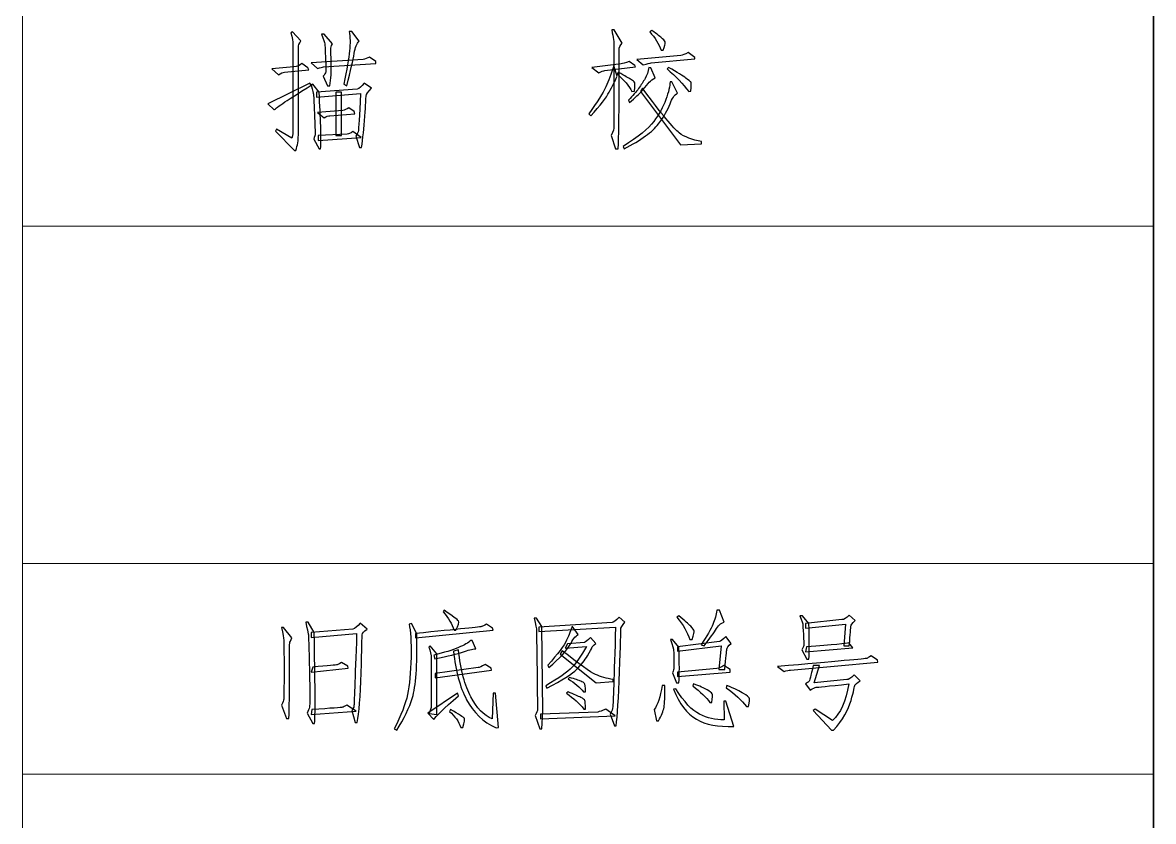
# Model space of a CAD drawing. Header units: millimetres. Extents: x 958 to 3026, y 447 to 1692.
# Drawn here: x 2216.3 to 2312.7, y 673.5 to 741.6 of the extents above; entities that cross this region are included whole.
import ezdxf

# ---------------------------------------------------------------- set-up
doc = ezdxf.new("R2010")
doc.units = ezdxf.units.MM
doc.layers.add('layer 1', color=7, linetype='Continuous')

msp = doc.modelspace()

# ---------------------------------------------------------------- linework, layer by layer
at = {"layer": 'layer 1', "color": 1, "lineweight": 9}
for points in [[(2216.288, 1558.138), (2216.288, 1558.138), (2216.288, 490.649), (2216.288, 490.649)], [(2312.676, 724.274), (2312.676, 724.274), (2216.288, 724.274), (2216.288, 724.274)], [(2312.676, 724.274), (2312.676, 724.274), (2312.676, 724.274), (2312.676, 724.274)], [(2312.676, 695.52), (2312.676, 695.52), (2216.288, 695.52), (2216.288, 695.52)], [(2312.676, 695.52), (2312.676, 695.52), (2312.676, 695.52), (2312.676, 695.52)], [(2312.676, 677.549), (2312.676, 677.549), (2216.288, 677.549), (2216.288, 677.549)], [(2312.676, 677.549), (2312.676, 677.549), (2312.676, 677.549), (2312.676, 677.549)]]:
    msp.add_open_spline(points, degree=3, dxfattribs=at)
at = {"layer": 'layer 1', "lineweight": 35}
msp.add_open_spline([(2312.676, 1540.167), (2312.676, 1540.167), (2312.676, 508.62), (2312.676, 508.62)], degree=3, dxfattribs=at)
at = {"layer": 'layer 1', "color": 1}
for points, knots in [([(2239.245, 731.787), (2239.3, 732.039), (2239.329, 732.321), (2239.329, 732.628), (2239.329, 732.628), (2239.329, 732.628), (2239.329, 739.747), (2239.329, 739.747), (2239.329, 739.747), (2239.329, 740), (2239.274, 740.338), (2239.16, 740.758), (2239.16, 740.758), (2239.16, 740.758), (2239.288, 740.843), (2239.288, 740.843), (2239.288, 740.843), (2239.288, 740.843), (2240.003, 740.085), (2240.003, 740.085), (2240.003, 740.085), (2239.863, 739.831), (2239.793, 739.65), (2239.793, 739.536), (2239.793, 739.536), (2239.793, 739.425), (2239.793, 736.925), (2239.793, 732.039), (2239.793, 732.039), (2239.793, 731.59), (2239.723, 731.155), (2239.583, 730.734), (2239.583, 730.734), (2239.583, 730.734), (2239.455, 730.734), (2239.455, 730.734), (2239.455, 730.734), (2239.455, 730.734), (2237.856, 732.377), (2237.856, 732.377), (2237.856, 732.377), (2237.856, 732.377), (2237.94, 732.546), (2237.94, 732.546), (2237.94, 732.546), (2237.94, 732.546), (2239.245, 731.787), (2239.245, 731.787)], [0, 0, 0, 0, 0.083333, 0.083333, 0.083333, 0.083333, 0.166667, 0.166667, 0.166667, 0.166667, 0.25, 0.25, 0.25, 0.25, 0.333333, 0.333333, 0.333333, 0.333333, 0.416667, 0.416667, 0.416667, 0.416667, 0.5, 0.5, 0.5, 0.5, 0.583333, 0.583333, 0.583333, 0.583333, 0.666667, 0.666667, 0.666667, 0.666667, 0.75, 0.75, 0.75, 0.75, 0.833333, 0.833333, 0.833333, 0.833333, 0.916667, 0.916667, 0.916667, 0.916667, 1, 1, 1, 1]), ([(2242.489, 736.251), (2242.489, 736.251), (2242.278, 736.251), (2242.278, 736.251), (2242.278, 736.251), (2242.278, 736.251), (2241.899, 737.051), (2241.899, 737.051), (2241.899, 737.051), (2242.039, 737.193), (2242.117, 737.319), (2242.131, 737.43), (2242.131, 737.43), (2242.143, 737.543), (2242.138, 737.95), (2242.109, 738.652), (2242.109, 738.652), (2242.081, 739.355), (2242.061, 739.747), (2242.047, 739.831), (2242.047, 739.831), (2242.032, 739.916), (2241.94, 740.183), (2241.771, 740.633), (2241.771, 740.633), (2241.771, 740.633), (2241.984, 740.633), (2241.984, 740.633), (2241.984, 740.633), (2241.984, 740.633), (2242.699, 739.831), (2242.699, 739.831), (2242.699, 739.831), (2242.587, 739.635), (2242.537, 739.474), (2242.551, 739.348), (2242.551, 739.348), (2242.566, 739.22), (2242.58, 738.821), (2242.593, 738.147), (2242.593, 738.147), (2242.607, 737.473), (2242.573, 736.841), (2242.489, 736.251)], [0, 0, 0, 0, 0.090909, 0.090909, 0.090909, 0.090909, 0.181818, 0.181818, 0.181818, 0.181818, 0.272727, 0.272727, 0.272727, 0.272727, 0.363636, 0.363636, 0.363636, 0.363636, 0.454545, 0.454545, 0.454545, 0.454545, 0.545455, 0.545455, 0.545455, 0.545455, 0.636364, 0.636364, 0.636364, 0.636364, 0.727273, 0.727273, 0.727273, 0.727273, 0.818182, 0.818182, 0.818182, 0.818182, 0.909091, 0.909091, 0.909091, 0.909091, 1, 1, 1, 1]), ([(2244.974, 740.041), (2244.776, 739.874), (2244.636, 739.522), (2244.552, 738.99), (2244.552, 738.99), (2244.467, 738.456), (2244.257, 737.543), (2243.921, 736.251), (2243.921, 736.251), (2243.921, 736.251), (2243.667, 736.377), (2243.667, 736.377), (2243.667, 736.377), (2243.921, 737.642), (2244.083, 738.589), (2244.153, 739.22), (2244.153, 739.22), (2244.223, 739.853), (2244.216, 740.408), (2244.131, 740.884), (2244.131, 740.884), (2244.131, 740.884), (2244.341, 740.884), (2244.341, 740.884), (2244.341, 740.884), (2244.341, 740.884), (2244.974, 740.041), (2244.974, 740.041)], [0, 0, 0, 0, 0.142857, 0.142857, 0.142857, 0.142857, 0.285714, 0.285714, 0.285714, 0.285714, 0.428571, 0.428571, 0.428571, 0.428571, 0.571429, 0.571429, 0.571429, 0.571429, 0.714286, 0.714286, 0.714286, 0.714286, 0.857143, 0.857143, 0.857143, 0.857143, 1, 1, 1, 1]), ([(2267.388, 739.874), (2267.219, 739.677), (2267.135, 739.495), (2267.135, 739.326), (2267.135, 739.326), (2267.135, 739.157), (2267.135, 737.971), (2267.135, 735.768), (2267.135, 735.768), (2267.135, 733.563), (2267.106, 731.927), (2267.05, 730.86), (2267.05, 730.86), (2267.05, 730.86), (2266.84, 730.86), (2266.84, 730.86), (2266.84, 730.86), (2266.84, 730.86), (2266.461, 731.998), (2266.461, 731.998), (2266.461, 731.998), (2266.63, 732.362), (2266.707, 732.616), (2266.693, 732.756), (2266.693, 732.756), (2266.678, 732.896), (2266.671, 734.041), (2266.671, 736.188), (2266.671, 736.188), (2266.671, 738.336), (2266.678, 739.51), (2266.693, 739.705), (2266.693, 739.705), (2266.707, 739.901), (2266.644, 740.338), (2266.502, 741.012), (2266.502, 741.012), (2266.502, 741.012), (2266.714, 741.012), (2266.714, 741.012), (2266.714, 741.012), (2266.714, 741.012), (2267.388, 739.874), (2267.388, 739.874)], [0, 0, 0, 0, 0.090909, 0.090909, 0.090909, 0.090909, 0.181818, 0.181818, 0.181818, 0.181818, 0.272727, 0.272727, 0.272727, 0.272727, 0.363636, 0.363636, 0.363636, 0.363636, 0.454545, 0.454545, 0.454545, 0.454545, 0.545455, 0.545455, 0.545455, 0.545455, 0.636364, 0.636364, 0.636364, 0.636364, 0.727273, 0.727273, 0.727273, 0.727273, 0.818182, 0.818182, 0.818182, 0.818182, 0.909091, 0.909091, 0.909091, 0.909091, 1, 1, 1, 1]), ([(2270.715, 739.285), (2270.519, 739.817), (2270.195, 740.338), (2269.746, 740.843), (2269.746, 740.843), (2269.746, 740.843), (2269.915, 740.969), (2269.915, 740.969), (2269.915, 740.969), (2270.391, 740.633), (2270.7, 740.394), (2270.84, 740.254), (2270.84, 740.254), (2270.982, 740.113), (2271.06, 740), (2271.072, 739.916), (2271.072, 739.916), (2271.087, 739.831), (2271.024, 739.621), (2270.883, 739.285), (2270.883, 739.285), (2270.883, 739.285), (2270.715, 739.285), (2270.715, 739.285)], [0, 0, 0, 0, 0.166667, 0.166667, 0.166667, 0.166667, 0.333333, 0.333333, 0.333333, 0.333333, 0.5, 0.5, 0.5, 0.5, 0.666667, 0.666667, 0.666667, 0.666667, 0.833333, 0.833333, 0.833333, 0.833333, 1, 1, 1, 1]), ([(2245.31, 738.483), (2245.479, 738.512), (2245.66, 738.582), (2245.858, 738.694), (2245.858, 738.694), (2245.858, 738.694), (2246.406, 738.316), (2246.406, 738.316), (2246.406, 738.316), (2246.406, 738.316), (2246.406, 738.147), (2246.406, 738.147), (2246.406, 738.147), (2246.406, 738.147), (2241.94, 737.853), (2241.94, 737.853), (2241.94, 737.853), (2241.829, 737.824), (2241.66, 737.782), (2241.435, 737.725), (2241.435, 737.725), (2241.435, 737.725), (2240.887, 738.189), (2240.887, 738.189), (2240.887, 738.189), (2240.887, 738.189), (2245.31, 738.483), (2245.31, 738.483)], [0, 0, 0, 0, 0.142857, 0.142857, 0.142857, 0.142857, 0.285714, 0.285714, 0.285714, 0.285714, 0.428571, 0.428571, 0.428571, 0.428571, 0.571429, 0.571429, 0.571429, 0.571429, 0.714286, 0.714286, 0.714286, 0.714286, 0.857143, 0.857143, 0.857143, 0.857143, 1, 1, 1, 1]), ([(2273.031, 739.073), (2273.031, 739.073), (2273.579, 738.652), (2273.579, 738.652), (2273.579, 738.652), (2273.579, 738.652), (2273.579, 738.526), (2273.579, 738.526), (2273.579, 738.526), (2273.579, 738.526), (2269.872, 738.189), (2269.872, 738.189), (2269.872, 738.189), (2269.76, 738.189), (2269.536, 738.133), (2269.198, 738.02), (2269.198, 738.02), (2269.198, 738.02), (2268.651, 738.483), (2268.651, 738.483), (2268.651, 738.483), (2268.651, 738.483), (2272.4, 738.821), (2272.4, 738.821), (2272.4, 738.821), (2272.54, 738.848), (2272.751, 738.933), (2273.031, 739.073)], [0, 0, 0, 0, 0.142857, 0.142857, 0.142857, 0.142857, 0.285714, 0.285714, 0.285714, 0.285714, 0.428571, 0.428571, 0.428571, 0.428571, 0.571429, 0.571429, 0.571429, 0.571429, 0.714286, 0.714286, 0.714286, 0.714286, 0.857143, 0.857143, 0.857143, 0.857143, 1, 1, 1, 1]), ([(2240.593, 737.768), (2240.593, 737.768), (2240.677, 737.599), (2240.677, 737.599), (2240.677, 737.599), (2240.677, 737.599), (2238.614, 737.389), (2238.614, 737.389), (2238.614, 737.389), (2238.472, 737.389), (2238.305, 737.319), (2238.107, 737.179), (2238.107, 737.179), (2238.107, 737.179), (2237.518, 737.684), (2237.518, 737.684), (2237.518, 737.684), (2237.518, 737.684), (2239.414, 737.853), (2239.414, 737.853), (2239.414, 737.853), (2239.694, 737.879), (2239.919, 737.978), (2240.088, 738.147), (2240.088, 738.147), (2240.088, 738.147), (2240.593, 737.768), (2240.593, 737.768)], [0, 0, 0, 0, 0.142857, 0.142857, 0.142857, 0.142857, 0.285714, 0.285714, 0.285714, 0.285714, 0.428571, 0.428571, 0.428571, 0.428571, 0.571429, 0.571429, 0.571429, 0.571429, 0.714286, 0.714286, 0.714286, 0.714286, 0.857143, 0.857143, 0.857143, 0.857143, 1, 1, 1, 1]), ([(2264.734, 733.681), (2264.734, 733.681), (2264.565, 733.85), (2264.565, 733.85), (2264.565, 733.85), (2265.267, 734.862), (2265.746, 735.626), (2265.997, 736.145), (2265.997, 736.145), (2266.251, 736.666), (2266.475, 737.263), (2266.671, 737.937), (2266.671, 737.937), (2266.671, 737.937), (2266.966, 737.051), (2266.966, 737.051), (2266.966, 737.051), (2266.77, 736.63), (2266.545, 736.181), (2266.292, 735.703), (2266.292, 735.703), (2266.04, 735.227), (2265.521, 734.553), (2264.734, 733.681)], [0, 0, 0, 0, 0.166667, 0.166667, 0.166667, 0.166667, 0.333333, 0.333333, 0.333333, 0.333333, 0.5, 0.5, 0.5, 0.5, 0.666667, 0.666667, 0.666667, 0.666667, 0.833333, 0.833333, 0.833333, 0.833333, 1, 1, 1, 1]), ([(2267.304, 738.104), (2267.444, 738.133), (2267.668, 738.203), (2267.978, 738.316), (2267.978, 738.316), (2267.978, 738.316), (2268.483, 737.978), (2268.483, 737.978), (2268.483, 737.978), (2268.483, 737.978), (2268.524, 737.853), (2268.524, 737.853), (2268.524, 737.853), (2268.524, 737.853), (2265.913, 737.558), (2265.913, 737.558), (2265.913, 737.558), (2265.801, 737.529), (2265.632, 737.459), (2265.408, 737.346), (2265.408, 737.346), (2265.408, 737.346), (2264.818, 737.809), (2264.818, 737.809), (2264.818, 737.809), (2264.818, 737.809), (2267.304, 738.104), (2267.304, 738.104)], [0, 0, 0, 0, 0.142857, 0.142857, 0.142857, 0.142857, 0.285714, 0.285714, 0.285714, 0.285714, 0.428571, 0.428571, 0.428571, 0.428571, 0.571429, 0.571429, 0.571429, 0.571429, 0.714286, 0.714286, 0.714286, 0.714286, 0.857143, 0.857143, 0.857143, 0.857143, 1, 1, 1, 1]), ([(2268.229, 735.746), (2267.978, 736.222), (2267.555, 736.729), (2266.966, 737.263), (2266.966, 737.263), (2266.966, 737.263), (2267.093, 737.389), (2267.093, 737.389), (2267.093, 737.389), (2267.625, 737.08), (2267.963, 736.884), (2268.103, 736.799), (2268.103, 736.799), (2268.243, 736.715), (2268.35, 736.645), (2268.42, 736.589), (2268.42, 736.589), (2268.49, 736.532), (2268.497, 736.266), (2268.441, 735.788), (2268.441, 735.788), (2268.441, 735.788), (2268.229, 735.746), (2268.229, 735.746)], [0, 0, 0, 0, 0.166667, 0.166667, 0.166667, 0.166667, 0.333333, 0.333333, 0.333333, 0.333333, 0.5, 0.5, 0.5, 0.5, 0.666667, 0.666667, 0.666667, 0.666667, 0.833333, 0.833333, 0.833333, 0.833333, 1, 1, 1, 1]), ([(2270.21, 736.925), (2269.985, 736.814), (2269.816, 736.686), (2269.705, 736.546), (2269.705, 736.546), (2269.591, 736.406), (2269.403, 736.181), (2269.135, 735.872), (2269.135, 735.872), (2268.869, 735.563), (2268.497, 735.213), (2268.019, 734.819), (2268.019, 734.819), (2268.019, 734.819), (2267.934, 735.029), (2267.934, 735.029), (2267.934, 735.029), (2268.299, 735.396), (2268.589, 735.725), (2268.799, 736.019), (2268.799, 736.019), (2269.009, 736.314), (2269.191, 736.594), (2269.345, 736.862), (2269.345, 736.862), (2269.5, 737.128), (2269.606, 737.445), (2269.661, 737.809), (2269.661, 737.809), (2269.661, 737.809), (2269.83, 737.768), (2269.83, 737.768), (2269.83, 737.768), (2269.83, 737.768), (2270.21, 736.925), (2270.21, 736.925)], [0, 0, 0, 0, 0.111111, 0.111111, 0.111111, 0.111111, 0.222222, 0.222222, 0.222222, 0.222222, 0.333333, 0.333333, 0.333333, 0.333333, 0.444444, 0.444444, 0.444444, 0.444444, 0.555556, 0.555556, 0.555556, 0.555556, 0.666667, 0.666667, 0.666667, 0.666667, 0.777778, 0.777778, 0.777778, 0.777778, 0.888889, 0.888889, 0.888889, 0.888889, 1, 1, 1, 1]), ([(2271.347, 737.809), (2272.106, 737.389), (2272.596, 737.087), (2272.821, 736.904), (2272.821, 736.904), (2273.045, 736.722), (2273.186, 736.609), (2273.241, 736.568), (2273.241, 736.568), (2273.299, 736.524), (2273.299, 736.266), (2273.241, 735.788), (2273.241, 735.788), (2273.241, 735.788), (2273.074, 735.746), (2273.074, 735.746), (2273.074, 735.746), (2272.596, 736.391), (2271.978, 737.038), (2271.219, 737.684), (2271.219, 737.684), (2271.219, 737.684), (2271.347, 737.809), (2271.347, 737.809)], [0, 0, 0, 0, 0.166667, 0.166667, 0.166667, 0.166667, 0.333333, 0.333333, 0.333333, 0.333333, 0.5, 0.5, 0.5, 0.5, 0.666667, 0.666667, 0.666667, 0.666667, 0.833333, 0.833333, 0.833333, 0.833333, 1, 1, 1, 1]), ([(2237.728, 734.188), (2237.728, 734.188), (2237.182, 734.693), (2237.182, 734.693), (2237.182, 734.693), (2237.182, 734.693), (2240.762, 736.462), (2240.762, 736.462), (2240.762, 736.462), (2240.762, 736.462), (2240.887, 736.294), (2240.887, 736.294), (2240.887, 736.294), (2238.95, 735.087), (2237.897, 734.384), (2237.728, 734.188)], [0, 0, 0, 0, 0.25, 0.25, 0.25, 0.25, 0.5, 0.5, 0.5, 0.5, 0.75, 0.75, 0.75, 0.75, 1, 1, 1, 1]), ([(2241.351, 735.703), (2241.351, 735.703), (2244.805, 735.957), (2244.805, 735.957), (2244.805, 735.957), (2244.974, 736.012), (2245.17, 736.181), (2245.395, 736.462), (2245.395, 736.462), (2245.395, 736.462), (2246.027, 736.041), (2246.027, 736.041), (2246.027, 736.041), (2245.718, 735.732), (2245.563, 735.507), (2245.563, 735.367), (2245.563, 735.367), (2245.563, 735.227), (2245.527, 734.65), (2245.457, 733.64), (2245.457, 733.64), (2245.387, 732.628), (2245.296, 731.744), (2245.184, 730.986), (2245.184, 730.986), (2245.184, 730.986), (2245.015, 730.986), (2245.015, 730.986), (2245.015, 730.986), (2245.015, 730.986), (2244.679, 731.954), (2244.679, 731.954), (2244.679, 731.954), (2244.819, 732.123), (2244.897, 732.278), (2244.909, 732.418), (2244.909, 732.418), (2244.924, 732.558), (2244.987, 733.611), (2245.1, 735.577), (2245.1, 735.577), (2245.1, 735.577), (2241.351, 735.283), (2241.351, 735.283), (2241.351, 735.283), (2241.351, 735.283), (2241.351, 735.703), (2241.351, 735.703)], [0, 0, 0, 0, 0.083333, 0.083333, 0.083333, 0.083333, 0.166667, 0.166667, 0.166667, 0.166667, 0.25, 0.25, 0.25, 0.25, 0.333333, 0.333333, 0.333333, 0.333333, 0.416667, 0.416667, 0.416667, 0.416667, 0.5, 0.5, 0.5, 0.5, 0.583333, 0.583333, 0.583333, 0.583333, 0.666667, 0.666667, 0.666667, 0.666667, 0.75, 0.75, 0.75, 0.75, 0.833333, 0.833333, 0.833333, 0.833333, 0.916667, 0.916667, 0.916667, 0.916667, 1, 1, 1, 1]), ([(2270.483, 732.988), (2269.992, 732.326), (2269.016, 731.618), (2267.555, 730.86), (2267.555, 730.86), (2267.555, 730.86), (2267.471, 731.07), (2267.471, 731.07), (2267.471, 731.07), (2268.763, 731.884), (2269.635, 732.594), (2270.084, 733.198), (2270.084, 733.198), (2270.533, 733.802), (2270.876, 734.425), (2271.115, 735.072), (2271.115, 735.072), (2271.354, 735.718), (2271.473, 736.222), (2271.473, 736.589), (2271.473, 736.589), (2271.473, 736.589), (2271.642, 736.589), (2271.642, 736.589), (2271.642, 736.589), (2271.642, 736.589), (2272.106, 735.621), (2272.106, 735.621), (2272.106, 735.621), (2271.852, 735.478), (2271.642, 735.171), (2271.473, 734.693), (2271.473, 734.693), (2271.304, 734.215), (2270.975, 733.647), (2270.483, 732.988)], [0, 0, 0, 0, 0.111111, 0.111111, 0.111111, 0.111111, 0.222222, 0.222222, 0.222222, 0.222222, 0.333333, 0.333333, 0.333333, 0.333333, 0.444444, 0.444444, 0.444444, 0.444444, 0.555556, 0.555556, 0.555556, 0.555556, 0.666667, 0.666667, 0.666667, 0.666667, 0.777778, 0.777778, 0.777778, 0.777778, 0.888889, 0.888889, 0.888889, 0.888889, 1, 1, 1, 1]), ([(2240.887, 736.294), (2240.887, 736.294), (2241.015, 736.377), (2241.015, 736.377), (2241.015, 736.377), (2241.015, 736.377), (2241.561, 735.703), (2241.561, 735.703), (2241.561, 735.703), (2241.701, 733.43), (2241.745, 731.814), (2241.689, 730.86), (2241.689, 730.86), (2241.689, 730.86), (2241.561, 730.86), (2241.561, 730.86), (2241.561, 730.86), (2241.561, 730.86), (2241.098, 731.703), (2241.098, 731.703), (2241.098, 731.703), (2241.182, 731.899), (2241.225, 732.053), (2241.225, 732.166), (2241.225, 732.166), (2241.225, 732.278), (2241.204, 732.848), (2241.162, 733.872), (2241.162, 733.872), (2241.119, 734.896), (2241.09, 735.444), (2241.078, 735.514), (2241.078, 735.514), (2241.063, 735.585), (2241.001, 735.845), (2240.887, 736.294)], [0, 0, 0, 0, 0.111111, 0.111111, 0.111111, 0.111111, 0.222222, 0.222222, 0.222222, 0.222222, 0.333333, 0.333333, 0.333333, 0.333333, 0.444444, 0.444444, 0.444444, 0.444444, 0.555556, 0.555556, 0.555556, 0.555556, 0.666667, 0.666667, 0.666667, 0.666667, 0.777778, 0.777778, 0.777778, 0.777778, 0.888889, 0.888889, 0.888889, 0.888889, 1, 1, 1, 1]), ([(2243.457, 735.703), (2243.457, 735.703), (2243.457, 731.998), (2243.457, 731.998), (2243.457, 731.998), (2243.457, 731.998), (2242.994, 731.998), (2242.994, 731.998), (2242.994, 731.998), (2242.994, 731.998), (2242.994, 735.703), (2242.994, 735.703), (2242.994, 735.703), (2242.994, 735.703), (2243.457, 735.703), (2243.457, 735.703)], [0, 0, 0, 0, 0.25, 0.25, 0.25, 0.25, 0.5, 0.5, 0.5, 0.5, 0.75, 0.75, 0.75, 0.75, 1, 1, 1, 1]), ([(2269.115, 736.041), (2270.743, 733.85), (2271.789, 732.58), (2272.253, 732.229), (2272.253, 732.229), (2272.715, 731.877), (2273.355, 731.633), (2274.169, 731.493), (2274.169, 731.493), (2274.169, 731.493), (2274.169, 731.28), (2274.169, 731.28), (2274.169, 731.28), (2274.169, 731.28), (2272.357, 731.198), (2272.357, 731.198), (2272.357, 731.198), (2272.357, 731.198), (2268.946, 735.746), (2268.946, 735.746), (2268.946, 735.746), (2268.946, 735.746), (2269.115, 736.041), (2269.115, 736.041)], [0, 0, 0, 0, 0.166667, 0.166667, 0.166667, 0.166667, 0.333333, 0.333333, 0.333333, 0.333333, 0.5, 0.5, 0.5, 0.5, 0.666667, 0.666667, 0.666667, 0.666667, 0.833333, 0.833333, 0.833333, 0.833333, 1, 1, 1, 1]), ([(2244.595, 733.85), (2244.595, 733.85), (2242.489, 733.681), (2242.489, 733.681), (2242.489, 733.681), (2242.348, 733.681), (2242.179, 733.626), (2241.984, 733.514), (2241.984, 733.514), (2241.984, 733.514), (2241.435, 733.976), (2241.435, 733.976), (2241.435, 733.976), (2241.435, 733.976), (2243.583, 734.145), (2243.583, 734.145), (2243.583, 734.145), (2243.723, 734.174), (2243.892, 734.244), (2244.088, 734.355), (2244.088, 734.355), (2244.088, 734.355), (2244.552, 734.061), (2244.552, 734.061), (2244.552, 734.061), (2244.552, 734.061), (2244.595, 733.85), (2244.595, 733.85)], [0, 0, 0, 0, 0.142857, 0.142857, 0.142857, 0.142857, 0.285714, 0.285714, 0.285714, 0.285714, 0.428571, 0.428571, 0.428571, 0.428571, 0.571429, 0.571429, 0.571429, 0.571429, 0.714286, 0.714286, 0.714286, 0.714286, 0.857143, 0.857143, 0.857143, 0.857143, 1, 1, 1, 1]), ([(2241.477, 731.577), (2241.477, 731.577), (2241.477, 731.998), (2241.477, 731.998), (2241.477, 731.998), (2241.477, 731.998), (2243.962, 732.123), (2243.962, 732.123), (2243.962, 732.123), (2244.075, 732.123), (2244.23, 732.193), (2244.426, 732.334), (2244.426, 732.334), (2244.426, 732.334), (2245.141, 731.829), (2245.141, 731.829), (2245.141, 731.829), (2245.141, 731.829), (2241.477, 731.577), (2241.477, 731.577)], [0, 0, 0, 0, 0.2, 0.2, 0.2, 0.2, 0.4, 0.4, 0.4, 0.4, 0.6, 0.6, 0.6, 0.6, 0.8, 0.8, 0.8, 0.8, 1, 1, 1, 1]), ([(2253.061, 689.835), (2252.892, 690.34), (2252.583, 690.86), (2252.134, 691.394), (2252.134, 691.394), (2252.134, 691.394), (2252.218, 691.519), (2252.218, 691.519), (2252.218, 691.519), (2252.948, 691.014), (2253.356, 690.712), (2253.44, 690.614), (2253.44, 690.614), (2253.523, 690.515), (2253.453, 690.256), (2253.228, 689.835), (2253.228, 689.835), (2253.228, 689.835), (2253.061, 689.835), (2253.061, 689.835)], [0, 0, 0, 0, 0.2, 0.2, 0.2, 0.2, 0.4, 0.4, 0.4, 0.4, 0.6, 0.6, 0.6, 0.6, 0.8, 0.8, 0.8, 0.8, 1, 1, 1, 1]), ([(2275.448, 689.961), (2275.236, 689.623), (2274.878, 689.133), (2274.373, 688.488), (2274.373, 688.488), (2274.373, 688.488), (2274.12, 688.57), (2274.12, 688.57), (2274.12, 688.57), (2274.627, 689.329), (2274.963, 689.913), (2275.131, 690.319), (2275.131, 690.319), (2275.3, 690.727), (2275.412, 691.126), (2275.467, 691.519), (2275.467, 691.519), (2275.467, 691.519), (2275.68, 691.519), (2275.68, 691.519), (2275.68, 691.519), (2275.68, 691.519), (2276.1, 690.509), (2276.1, 690.509), (2276.1, 690.509), (2275.875, 690.481), (2275.658, 690.297), (2275.448, 689.961)], [0, 0, 0, 0, 0.142857, 0.142857, 0.142857, 0.142857, 0.285714, 0.285714, 0.285714, 0.285714, 0.428571, 0.428571, 0.428571, 0.428571, 0.571429, 0.571429, 0.571429, 0.571429, 0.714286, 0.714286, 0.714286, 0.714286, 0.857143, 0.857143, 0.857143, 0.857143, 1, 1, 1, 1]), ([(2283.008, 690.382), (2283.008, 690.382), (2286.124, 690.72), (2286.124, 690.72), (2286.124, 690.72), (2286.293, 690.72), (2286.504, 690.845), (2286.757, 691.099), (2286.757, 691.099), (2286.757, 691.099), (2287.262, 690.635), (2287.262, 690.635), (2287.262, 690.635), (2287.009, 690.411), (2286.883, 690.249), (2286.883, 690.15), (2286.883, 690.15), (2286.883, 690.053), (2286.842, 689.498), (2286.757, 688.488), (2286.757, 688.488), (2286.757, 688.488), (2286.293, 688.488), (2286.293, 688.488), (2286.293, 688.488), (2286.293, 688.488), (2286.419, 690.34), (2286.419, 690.34), (2286.419, 690.34), (2286.419, 690.34), (2283.008, 690.003), (2283.008, 690.003), (2283.008, 690.003), (2283.008, 690.003), (2283.008, 690.382), (2283.008, 690.382)], [0, 0, 0, 0, 0.111111, 0.111111, 0.111111, 0.111111, 0.222222, 0.222222, 0.222222, 0.222222, 0.333333, 0.333333, 0.333333, 0.333333, 0.444444, 0.444444, 0.444444, 0.444444, 0.555556, 0.555556, 0.555556, 0.555556, 0.666667, 0.666667, 0.666667, 0.666667, 0.777778, 0.777778, 0.777778, 0.777778, 0.888889, 0.888889, 0.888889, 0.888889, 1, 1, 1, 1]), ([(2240.74, 686.401), (2240.699, 688.353), (2240.663, 689.391), (2240.636, 689.519), (2240.636, 689.519), (2240.607, 689.645), (2240.537, 689.976), (2240.424, 690.509), (2240.424, 690.509), (2240.424, 690.509), (2240.636, 690.509), (2240.636, 690.509), (2240.636, 690.509), (2240.636, 690.509), (2241.141, 689.623), (2241.141, 689.623), (2241.141, 689.623), (2241.225, 685.413), (2241.24, 682.828), (2241.182, 681.874), (2241.182, 681.874), (2241.182, 681.874), (2241.015, 681.874), (2241.015, 681.874), (2241.015, 681.874), (2241.015, 681.874), (2240.551, 682.758), (2240.551, 682.758), (2240.551, 682.758), (2240.636, 682.954), (2240.699, 683.123), (2240.74, 683.263), (2240.74, 683.263), (2240.783, 683.403), (2240.783, 684.449), (2240.74, 686.401)], [0, 0, 0, 0, 0.111111, 0.111111, 0.111111, 0.111111, 0.222222, 0.222222, 0.222222, 0.222222, 0.333333, 0.333333, 0.333333, 0.333333, 0.444444, 0.444444, 0.444444, 0.444444, 0.555556, 0.555556, 0.555556, 0.555556, 0.666667, 0.666667, 0.666667, 0.666667, 0.777778, 0.777778, 0.777778, 0.777778, 0.888889, 0.888889, 0.888889, 0.888889, 1, 1, 1, 1]), ([(2244.805, 681.959), (2244.805, 681.959), (2244.636, 681.959), (2244.636, 681.959), (2244.636, 681.959), (2244.636, 681.959), (2244.341, 682.969), (2244.341, 682.969), (2244.341, 682.969), (2244.455, 683.109), (2244.518, 683.236), (2244.532, 683.348), (2244.532, 683.348), (2244.544, 683.461), (2244.622, 685.524), (2244.762, 689.541), (2244.762, 689.541), (2244.762, 689.541), (2240.887, 689.203), (2240.887, 689.203), (2240.887, 689.203), (2240.887, 689.203), (2240.887, 689.623), (2240.887, 689.623), (2240.887, 689.623), (2240.887, 689.623), (2244.426, 689.918), (2244.426, 689.918), (2244.426, 689.918), (2244.622, 689.947), (2244.834, 690.116), (2245.059, 690.425), (2245.059, 690.425), (2245.059, 690.425), (2245.648, 689.918), (2245.648, 689.918), (2245.648, 689.918), (2245.366, 689.722), (2245.226, 689.56), (2245.226, 689.435), (2245.226, 689.435), (2245.226, 689.309), (2245.199, 688.227), (2245.141, 686.191), (2245.141, 686.191), (2245.085, 684.155), (2244.974, 682.744), (2244.805, 681.959)], [0, 0, 0, 0, 0.083333, 0.083333, 0.083333, 0.083333, 0.166667, 0.166667, 0.166667, 0.166667, 0.25, 0.25, 0.25, 0.25, 0.333333, 0.333333, 0.333333, 0.333333, 0.416667, 0.416667, 0.416667, 0.416667, 0.5, 0.5, 0.5, 0.5, 0.583333, 0.583333, 0.583333, 0.583333, 0.666667, 0.666667, 0.666667, 0.666667, 0.75, 0.75, 0.75, 0.75, 0.833333, 0.833333, 0.833333, 0.833333, 0.916667, 0.916667, 0.916667, 0.916667, 1, 1, 1, 1]), ([(2249.438, 690.382), (2249.438, 690.382), (2249.902, 689.498), (2249.902, 689.498), (2249.902, 689.498), (2249.929, 686.773), (2249.803, 684.971), (2249.523, 684.085), (2249.523, 684.085), (2249.242, 683.2), (2248.793, 682.268), (2248.175, 681.285), (2248.175, 681.285), (2248.175, 681.285), (2247.964, 681.411), (2247.964, 681.411), (2247.964, 681.411), (2248.554, 682.563), (2248.933, 683.538), (2249.102, 684.338), (2249.102, 684.338), (2249.269, 685.138), (2249.368, 686.198), (2249.397, 687.519), (2249.397, 687.519), (2249.424, 688.838), (2249.368, 689.778), (2249.228, 690.34), (2249.228, 690.34), (2249.228, 690.34), (2249.438, 690.382), (2249.438, 690.382)], [0, 0, 0, 0, 0.125, 0.125, 0.125, 0.125, 0.25, 0.25, 0.25, 0.25, 0.375, 0.375, 0.375, 0.375, 0.5, 0.5, 0.5, 0.5, 0.625, 0.625, 0.625, 0.625, 0.75, 0.75, 0.75, 0.75, 0.875, 0.875, 0.875, 0.875, 1, 1, 1, 1]), ([(2256.346, 690.003), (2256.346, 690.003), (2256.387, 689.835), (2256.387, 689.835), (2256.387, 689.835), (2256.387, 689.835), (2249.776, 689.162), (2249.776, 689.162), (2249.776, 689.162), (2249.776, 689.162), (2249.776, 689.541), (2249.776, 689.541), (2249.776, 689.541), (2253.51, 689.906), (2255.397, 690.101), (2255.44, 690.13), (2255.44, 690.13), (2255.482, 690.157), (2255.617, 690.227), (2255.841, 690.34), (2255.841, 690.34), (2255.841, 690.34), (2256.346, 690.003), (2256.346, 690.003)], [0, 0, 0, 0, 0.166667, 0.166667, 0.166667, 0.166667, 0.333333, 0.333333, 0.333333, 0.333333, 0.5, 0.5, 0.5, 0.5, 0.666667, 0.666667, 0.666667, 0.666667, 0.833333, 0.833333, 0.833333, 0.833333, 1, 1, 1, 1]), ([(2260.641, 682.884), (2260.641, 682.884), (2260.559, 681.411), (2260.559, 681.411), (2260.559, 681.411), (2260.559, 681.411), (2260.39, 681.411), (2260.39, 681.411), (2260.39, 681.411), (2260.39, 681.411), (2259.967, 682.548), (2259.967, 682.548), (2259.967, 682.548), (2260.109, 682.802), (2260.179, 682.961), (2260.179, 683.031), (2260.179, 683.031), (2260.179, 683.102), (2260.165, 684.219), (2260.136, 686.381), (2260.136, 686.381), (2260.109, 688.543), (2260.095, 689.688), (2260.095, 689.814), (2260.095, 689.814), (2260.095, 689.94), (2260.025, 690.285), (2259.885, 690.845), (2259.885, 690.845), (2259.885, 690.845), (2260.095, 690.845), (2260.095, 690.845), (2260.095, 690.845), (2260.095, 690.845), (2260.559, 690.13), (2260.559, 690.13), (2260.559, 690.13), (2260.559, 690.13), (2260.641, 682.884), (2260.641, 682.884)], [0, 0, 0, 0, 0.1, 0.1, 0.1, 0.1, 0.2, 0.2, 0.2, 0.2, 0.3, 0.3, 0.3, 0.3, 0.4, 0.4, 0.4, 0.4, 0.5, 0.5, 0.5, 0.5, 0.6, 0.6, 0.6, 0.6, 0.7, 0.7, 0.7, 0.7, 0.8, 0.8, 0.8, 0.8, 0.9, 0.9, 0.9, 0.9, 1, 1, 1, 1]), ([(2267.17, 686.297), (2267.086, 684.022), (2266.989, 682.478), (2266.875, 681.664), (2266.875, 681.664), (2266.875, 681.664), (2266.75, 681.664), (2266.75, 681.664), (2266.75, 681.664), (2266.75, 681.664), (2266.371, 682.674), (2266.371, 682.674), (2266.371, 682.674), (2266.511, 682.899), (2266.588, 683.109), (2266.602, 683.307), (2266.602, 683.307), (2266.617, 683.502), (2266.694, 685.763), (2266.834, 690.087), (2266.834, 690.087), (2266.834, 690.087), (2260.305, 689.708), (2260.305, 689.708), (2260.305, 689.708), (2260.305, 689.708), (2260.305, 690.087), (2260.305, 690.087), (2260.305, 690.087), (2260.305, 690.087), (2266.539, 690.466), (2266.539, 690.466), (2266.539, 690.466), (2266.651, 690.495), (2266.849, 690.65), (2267.129, 690.93), (2267.129, 690.93), (2267.129, 690.93), (2267.634, 690.509), (2267.634, 690.509), (2267.634, 690.509), (2267.38, 690.227), (2267.262, 690.024), (2267.276, 689.898), (2267.276, 689.898), (2267.291, 689.771), (2267.255, 688.57), (2267.17, 686.297)], [0, 0, 0, 0, 0.083333, 0.083333, 0.083333, 0.083333, 0.166667, 0.166667, 0.166667, 0.166667, 0.25, 0.25, 0.25, 0.25, 0.333333, 0.333333, 0.333333, 0.333333, 0.416667, 0.416667, 0.416667, 0.416667, 0.5, 0.5, 0.5, 0.5, 0.583333, 0.583333, 0.583333, 0.583333, 0.666667, 0.666667, 0.666667, 0.666667, 0.75, 0.75, 0.75, 0.75, 0.833333, 0.833333, 0.833333, 0.833333, 0.916667, 0.916667, 0.916667, 0.916667, 1, 1, 1, 1]), ([(2261.148, 686.633), (2261.148, 686.633), (2261.064, 686.845), (2261.064, 686.845), (2261.064, 686.845), (2261.907, 687.799), (2262.438, 688.507), (2262.663, 688.971), (2262.663, 688.971), (2262.888, 689.435), (2263.042, 689.835), (2263.127, 690.171), (2263.127, 690.171), (2263.127, 690.171), (2263.632, 689.456), (2263.632, 689.456), (2263.632, 689.456), (2263.407, 689.316), (2263.17, 689.007), (2262.916, 688.529), (2262.916, 688.529), (2262.663, 688.051), (2262.074, 687.42), (2261.148, 686.633)], [0, 0, 0, 0, 0.166667, 0.166667, 0.166667, 0.166667, 0.333333, 0.333333, 0.333333, 0.333333, 0.5, 0.5, 0.5, 0.5, 0.666667, 0.666667, 0.666667, 0.666667, 0.833333, 0.833333, 0.833333, 0.833333, 1, 1, 1, 1]), ([(2272.057, 690.93), (2272.057, 690.93), (2272.226, 691.056), (2272.226, 691.056), (2272.226, 691.056), (2272.731, 690.635), (2273.067, 690.333), (2273.235, 690.15), (2273.235, 690.15), (2273.404, 689.968), (2273.503, 689.841), (2273.53, 689.771), (2273.53, 689.771), (2273.559, 689.701), (2273.503, 689.456), (2273.363, 689.034), (2273.363, 689.034), (2273.363, 689.034), (2273.151, 689.034), (2273.151, 689.034), (2273.151, 689.034), (2272.955, 689.652), (2272.59, 690.285), (2272.057, 690.93)], [0, 0, 0, 0, 0.166667, 0.166667, 0.166667, 0.166667, 0.333333, 0.333333, 0.333333, 0.333333, 0.5, 0.5, 0.5, 0.5, 0.666667, 0.666667, 0.666667, 0.666667, 0.833333, 0.833333, 0.833333, 0.833333, 1, 1, 1, 1]), ([(2283.303, 687.35), (2283.303, 687.35), (2283.134, 687.35), (2283.134, 687.35), (2283.134, 687.35), (2283.134, 687.35), (2282.714, 688.15), (2282.714, 688.15), (2282.714, 688.15), (2282.825, 688.374), (2282.881, 688.522), (2282.881, 688.592), (2282.881, 688.592), (2282.881, 688.662), (2282.868, 688.949), (2282.839, 689.456), (2282.839, 689.456), (2282.811, 689.961), (2282.798, 690.242), (2282.798, 690.297), (2282.798, 690.297), (2282.798, 690.355), (2282.714, 690.606), (2282.545, 691.056), (2282.545, 691.056), (2282.545, 691.056), (2282.755, 691.056), (2282.755, 691.056), (2282.755, 691.056), (2282.755, 691.056), (2283.303, 690.382), (2283.303, 690.382), (2283.303, 690.382), (2283.359, 688.978), (2283.359, 687.968), (2283.303, 687.35)], [0, 0, 0, 0, 0.111111, 0.111111, 0.111111, 0.111111, 0.222222, 0.222222, 0.222222, 0.222222, 0.333333, 0.333333, 0.333333, 0.333333, 0.444444, 0.444444, 0.444444, 0.444444, 0.555556, 0.555556, 0.555556, 0.555556, 0.666667, 0.666667, 0.666667, 0.666667, 0.777778, 0.777778, 0.777778, 0.777778, 0.888889, 0.888889, 0.888889, 0.888889, 1, 1, 1, 1]), ([(2239.245, 689.162), (2239.133, 688.964), (2239.069, 688.809), (2239.056, 688.698), (2239.056, 688.698), (2239.042, 688.585), (2239.035, 687.722), (2239.035, 686.106), (2239.035, 686.106), (2239.035, 684.493), (2239.02, 683.222), (2238.993, 682.295), (2238.993, 682.295), (2238.993, 682.295), (2238.781, 682.295), (2238.781, 682.295), (2238.781, 682.295), (2238.781, 682.295), (2238.361, 683.432), (2238.361, 683.432), (2238.361, 683.432), (2238.472, 683.657), (2238.537, 683.826), (2238.549, 683.937), (2238.549, 683.937), (2238.564, 684.051), (2238.571, 684.872), (2238.571, 686.401), (2238.571, 686.401), (2238.571, 687.932), (2238.564, 688.79), (2238.549, 688.971), (2238.549, 688.971), (2238.537, 689.154), (2238.472, 689.512), (2238.361, 690.046), (2238.361, 690.046), (2238.361, 690.046), (2238.53, 690.046), (2238.53, 690.046), (2238.53, 690.046), (2238.53, 690.046), (2239.245, 689.162), (2239.245, 689.162)], [0, 0, 0, 0, 0.090909, 0.090909, 0.090909, 0.090909, 0.181818, 0.181818, 0.181818, 0.181818, 0.272727, 0.272727, 0.272727, 0.272727, 0.363636, 0.363636, 0.363636, 0.363636, 0.454545, 0.454545, 0.454545, 0.454545, 0.545455, 0.545455, 0.545455, 0.545455, 0.636364, 0.636364, 0.636364, 0.636364, 0.727273, 0.727273, 0.727273, 0.727273, 0.818182, 0.818182, 0.818182, 0.818182, 0.909091, 0.909091, 0.909091, 0.909091, 1, 1, 1, 1]), ([(2263.527, 686.486), (2263.148, 686.106), (2262.298, 685.567), (2260.979, 684.865), (2260.979, 684.865), (2260.979, 684.865), (2260.895, 685.075), (2260.895, 685.075), (2260.895, 685.075), (2262.018, 685.749), (2262.755, 686.268), (2263.105, 686.633), (2263.105, 686.633), (2263.457, 686.998), (2263.871, 687.602), (2264.349, 688.444), (2264.349, 688.444), (2264.349, 688.444), (2262.537, 688.275), (2262.537, 688.275), (2262.537, 688.275), (2262.537, 688.275), (2262.747, 688.655), (2262.747, 688.655), (2262.747, 688.655), (2262.747, 688.655), (2264.18, 688.782), (2264.18, 688.782), (2264.18, 688.782), (2264.293, 688.809), (2264.46, 688.949), (2264.685, 689.203), (2264.685, 689.203), (2264.685, 689.203), (2265.148, 688.698), (2265.148, 688.698), (2265.148, 688.698), (2264.953, 688.529), (2264.839, 688.403), (2264.812, 688.319), (2264.812, 688.319), (2264.784, 688.234), (2264.658, 688.002), (2264.433, 687.623), (2264.433, 687.623), (2264.209, 687.244), (2263.907, 686.865), (2263.527, 686.486)], [0, 0, 0, 0, 0.083333, 0.083333, 0.083333, 0.083333, 0.166667, 0.166667, 0.166667, 0.166667, 0.25, 0.25, 0.25, 0.25, 0.333333, 0.333333, 0.333333, 0.333333, 0.416667, 0.416667, 0.416667, 0.416667, 0.5, 0.5, 0.5, 0.5, 0.583333, 0.583333, 0.583333, 0.583333, 0.666667, 0.666667, 0.666667, 0.666667, 0.75, 0.75, 0.75, 0.75, 0.833333, 0.833333, 0.833333, 0.833333, 0.916667, 0.916667, 0.916667, 0.916667, 1, 1, 1, 1]), ([(2272.098, 688.403), (2272.098, 688.403), (2275.68, 688.867), (2275.68, 688.867), (2275.68, 688.867), (2275.791, 688.867), (2275.974, 689.007), (2276.226, 689.287), (2276.226, 689.287), (2276.226, 689.287), (2276.69, 688.698), (2276.69, 688.698), (2276.69, 688.698), (2276.436, 688.473), (2276.31, 688.304), (2276.31, 688.193), (2276.31, 688.193), (2276.31, 688.08), (2276.255, 687.505), (2276.141, 686.466), (2276.141, 686.466), (2276.141, 686.466), (2275.636, 686.466), (2275.636, 686.466), (2275.636, 686.466), (2275.636, 686.466), (2275.847, 688.488), (2275.847, 688.488), (2275.847, 688.488), (2275.847, 688.488), (2272.098, 688.024), (2272.098, 688.024), (2272.098, 688.024), (2272.098, 688.024), (2272.098, 688.403), (2272.098, 688.403)], [0, 0, 0, 0, 0.111111, 0.111111, 0.111111, 0.111111, 0.222222, 0.222222, 0.222222, 0.222222, 0.333333, 0.333333, 0.333333, 0.333333, 0.444444, 0.444444, 0.444444, 0.444444, 0.555556, 0.555556, 0.555556, 0.555556, 0.666667, 0.666667, 0.666667, 0.666667, 0.777778, 0.777778, 0.777778, 0.777778, 0.888889, 0.888889, 0.888889, 0.888889, 1, 1, 1, 1]), ([(2251.124, 683.222), (2251.124, 683.222), (2251.124, 687.35), (2251.124, 687.35), (2251.124, 687.35), (2251.124, 687.744), (2251.052, 688.08), (2250.912, 688.36), (2250.912, 688.36), (2250.912, 688.36), (2251.039, 688.488), (2251.039, 688.488), (2251.039, 688.488), (2251.039, 688.488), (2251.586, 687.814), (2251.586, 687.814), (2251.586, 687.814), (2251.586, 687.814), (2251.586, 682.633), (2251.586, 682.633), (2251.586, 682.633), (2251.586, 682.633), (2250.955, 682.717), (2250.955, 682.717), (2250.955, 682.717), (2250.955, 682.717), (2251.124, 683.222), (2251.124, 683.222)], [0, 0, 0, 0, 0.142857, 0.142857, 0.142857, 0.142857, 0.285714, 0.285714, 0.285714, 0.285714, 0.428571, 0.428571, 0.428571, 0.428571, 0.571429, 0.571429, 0.571429, 0.571429, 0.714286, 0.714286, 0.714286, 0.714286, 0.857143, 0.857143, 0.857143, 0.857143, 1, 1, 1, 1]), ([(2251.419, 687.391), (2251.419, 687.391), (2251.334, 687.686), (2251.334, 687.686), (2251.334, 687.686), (2252.233, 687.911), (2252.933, 688.128), (2253.44, 688.34), (2253.44, 688.34), (2253.945, 688.551), (2254.296, 688.754), (2254.493, 688.949), (2254.493, 688.949), (2254.493, 688.949), (2254.619, 688.949), (2254.619, 688.949), (2254.619, 688.949), (2254.619, 688.949), (2254.914, 688.234), (2254.914, 688.234), (2254.914, 688.234), (2254.605, 688.205), (2254.233, 688.116), (2253.798, 687.961), (2253.798, 687.961), (2253.363, 687.807), (2252.569, 687.616), (2251.419, 687.391)], [0, 0, 0, 0, 0.142857, 0.142857, 0.142857, 0.142857, 0.285714, 0.285714, 0.285714, 0.285714, 0.428571, 0.428571, 0.428571, 0.428571, 0.571429, 0.571429, 0.571429, 0.571429, 0.714286, 0.714286, 0.714286, 0.714286, 0.857143, 0.857143, 0.857143, 0.857143, 1, 1, 1, 1]), ([(2271.677, 686.171), (2271.762, 686.396), (2271.803, 686.536), (2271.803, 686.592), (2271.803, 686.592), (2271.803, 686.647), (2271.803, 686.872), (2271.803, 687.266), (2271.803, 687.266), (2271.803, 687.659), (2271.796, 687.925), (2271.783, 688.065), (2271.783, 688.065), (2271.769, 688.205), (2271.677, 688.529), (2271.508, 689.034), (2271.508, 689.034), (2271.508, 689.034), (2271.677, 689.034), (2271.677, 689.034), (2271.677, 689.034), (2271.677, 689.034), (2272.226, 688.36), (2272.226, 688.36), (2272.226, 688.36), (2272.281, 687.012), (2272.281, 686.002), (2272.226, 685.328), (2272.226, 685.328), (2272.226, 685.328), (2272.015, 685.328), (2272.015, 685.328), (2272.015, 685.328), (2272.015, 685.328), (2271.677, 686.171), (2271.677, 686.171)], [0, 0, 0, 0, 0.111111, 0.111111, 0.111111, 0.111111, 0.222222, 0.222222, 0.222222, 0.222222, 0.333333, 0.333333, 0.333333, 0.333333, 0.444444, 0.444444, 0.444444, 0.444444, 0.555556, 0.555556, 0.555556, 0.555556, 0.666667, 0.666667, 0.666667, 0.666667, 0.777778, 0.777778, 0.777778, 0.777778, 0.888889, 0.888889, 0.888889, 0.888889, 1, 1, 1, 1]), ([(2287.052, 688.319), (2287.052, 688.319), (2283.008, 687.981), (2283.008, 687.981), (2283.008, 687.981), (2283.008, 687.981), (2283.093, 688.403), (2283.093, 688.403), (2283.093, 688.403), (2285.366, 688.57), (2286.574, 688.683), (2286.714, 688.739), (2286.714, 688.739), (2286.714, 688.739), (2287.052, 688.319), (2287.052, 688.319)], [0, 0, 0, 0, 0.25, 0.25, 0.25, 0.25, 0.5, 0.5, 0.5, 0.5, 0.75, 0.75, 0.75, 0.75, 1, 1, 1, 1]), ([(2256.387, 684.444), (2256.387, 684.444), (2256.598, 684.444), (2256.598, 684.444), (2256.598, 684.444), (2256.598, 684.444), (2256.851, 681.536), (2256.851, 681.536), (2256.851, 681.536), (2256.851, 681.536), (2256.641, 681.495), (2256.641, 681.495), (2256.641, 681.495), (2255.545, 682), (2254.711, 682.802), (2254.134, 683.896), (2254.134, 683.896), (2253.559, 684.99), (2253.187, 686.367), (2253.018, 688.024), (2253.018, 688.024), (2253.018, 688.024), (2253.44, 688.15), (2253.44, 688.15), (2253.44, 688.15), (2253.636, 686.408), (2253.987, 685.068), (2254.493, 684.128), (2254.493, 684.128), (2254.998, 683.186), (2255.602, 682.563), (2256.303, 682.253), (2256.303, 682.253), (2256.303, 682.253), (2256.387, 684.444), (2256.387, 684.444)], [0, 0, 0, 0, 0.111111, 0.111111, 0.111111, 0.111111, 0.222222, 0.222222, 0.222222, 0.222222, 0.333333, 0.333333, 0.333333, 0.333333, 0.444444, 0.444444, 0.444444, 0.444444, 0.555556, 0.555556, 0.555556, 0.555556, 0.666667, 0.666667, 0.666667, 0.666667, 0.777778, 0.777778, 0.777778, 0.777778, 0.888889, 0.888889, 0.888889, 0.888889, 1, 1, 1, 1]), ([(2262.117, 687.771), (2262.117, 687.771), (2262.284, 688.065), (2262.284, 688.065), (2262.284, 688.065), (2263.745, 686.915), (2264.692, 686.241), (2265.127, 686.043), (2265.127, 686.043), (2265.564, 685.848), (2266.061, 685.707), (2266.624, 685.623), (2266.624, 685.623), (2266.624, 685.623), (2266.624, 685.454), (2266.624, 685.454), (2266.624, 685.454), (2266.624, 685.454), (2265.192, 685.328), (2265.192, 685.328), (2265.192, 685.328), (2265.192, 685.328), (2262.117, 687.771), (2262.117, 687.771)], [0, 0, 0, 0, 0.166667, 0.166667, 0.166667, 0.166667, 0.333333, 0.333333, 0.333333, 0.333333, 0.5, 0.5, 0.5, 0.5, 0.666667, 0.666667, 0.666667, 0.666667, 0.833333, 0.833333, 0.833333, 0.833333, 1, 1, 1, 1]), ([(2289.158, 687.266), (2289.158, 687.266), (2289.199, 687.097), (2289.199, 687.097), (2289.199, 687.097), (2289.199, 687.097), (2281.745, 686.423), (2281.745, 686.423), (2281.745, 686.423), (2281.603, 686.423), (2281.421, 686.381), (2281.197, 686.297), (2281.197, 686.297), (2281.197, 686.297), (2280.649, 686.717), (2280.649, 686.717), (2280.649, 686.717), (2285.675, 687.167), (2288.209, 687.399), (2288.252, 687.413), (2288.252, 687.413), (2288.294, 687.427), (2288.414, 687.505), (2288.61, 687.645), (2288.61, 687.645), (2288.61, 687.645), (2289.158, 687.266), (2289.158, 687.266)], [0, 0, 0, 0, 0.142857, 0.142857, 0.142857, 0.142857, 0.285714, 0.285714, 0.285714, 0.285714, 0.428571, 0.428571, 0.428571, 0.428571, 0.571429, 0.571429, 0.571429, 0.571429, 0.714286, 0.714286, 0.714286, 0.714286, 0.857143, 0.857143, 0.857143, 0.857143, 1, 1, 1, 1]), ([(2244.047, 686.592), (2244.047, 686.592), (2240.887, 686.254), (2240.887, 686.254), (2240.887, 686.254), (2240.887, 686.254), (2241.015, 686.676), (2241.015, 686.676), (2241.015, 686.676), (2242.334, 686.787), (2243.03, 686.85), (2243.1, 686.865), (2243.1, 686.865), (2243.17, 686.879), (2243.288, 686.942), (2243.457, 687.055), (2243.457, 687.055), (2243.457, 687.055), (2244.005, 686.761), (2244.005, 686.761), (2244.005, 686.761), (2244.005, 686.761), (2244.047, 686.592), (2244.047, 686.592)], [0, 0, 0, 0, 0.166667, 0.166667, 0.166667, 0.166667, 0.333333, 0.333333, 0.333333, 0.333333, 0.5, 0.5, 0.5, 0.5, 0.666667, 0.666667, 0.666667, 0.666667, 0.833333, 0.833333, 0.833333, 0.833333, 1, 1, 1, 1]), ([(2251.46, 686.128), (2251.46, 686.128), (2255.124, 686.633), (2255.124, 686.633), (2255.124, 686.633), (2255.209, 686.633), (2255.404, 686.717), (2255.714, 686.886), (2255.714, 686.886), (2255.714, 686.886), (2256.219, 686.592), (2256.219, 686.592), (2256.219, 686.592), (2256.219, 686.592), (2256.262, 686.423), (2256.262, 686.423), (2256.262, 686.423), (2256.262, 686.423), (2251.46, 685.749), (2251.46, 685.749), (2251.46, 685.749), (2251.46, 685.749), (2251.46, 686.128), (2251.46, 686.128)], [0, 0, 0, 0, 0.166667, 0.166667, 0.166667, 0.166667, 0.333333, 0.333333, 0.333333, 0.333333, 0.5, 0.5, 0.5, 0.5, 0.666667, 0.666667, 0.666667, 0.666667, 0.833333, 0.833333, 0.833333, 0.833333, 1, 1, 1, 1]), ([(2272.098, 686.254), (2272.098, 686.254), (2275.467, 686.548), (2275.467, 686.548), (2275.467, 686.548), (2275.636, 686.577), (2275.834, 686.662), (2276.059, 686.802), (2276.059, 686.802), (2276.059, 686.802), (2276.605, 686.466), (2276.605, 686.466), (2276.605, 686.466), (2276.605, 686.466), (2276.605, 686.254), (2276.605, 686.254), (2276.605, 686.254), (2276.605, 686.254), (2272.098, 685.875), (2272.098, 685.875), (2272.098, 685.875), (2272.098, 685.875), (2272.098, 686.254), (2272.098, 686.254)], [0, 0, 0, 0, 0.166667, 0.166667, 0.166667, 0.166667, 0.333333, 0.333333, 0.333333, 0.333333, 0.5, 0.5, 0.5, 0.5, 0.666667, 0.666667, 0.666667, 0.666667, 0.833333, 0.833333, 0.833333, 0.833333, 1, 1, 1, 1]), ([(2285.325, 682.128), (2285.999, 682.717), (2286.462, 683.756), (2286.714, 685.244), (2286.714, 685.244), (2284.946, 685.048), (2284.018, 684.949), (2283.934, 684.949), (2283.934, 684.949), (2283.849, 684.949), (2283.682, 684.865), (2283.429, 684.696), (2283.429, 684.696), (2283.429, 684.696), (2283.008, 685.244), (2283.008, 685.244), (2283.008, 685.244), (2283.148, 685.328), (2283.247, 685.391), (2283.303, 685.432), (2283.303, 685.432), (2283.359, 685.476), (2283.484, 685.932), (2283.682, 686.802), (2283.682, 686.802), (2283.682, 686.802), (2284.228, 686.802), (2284.228, 686.802), (2284.228, 686.802), (2284.228, 686.802), (2283.767, 685.328), (2283.767, 685.328), (2283.767, 685.328), (2283.767, 685.328), (2286.545, 685.623), (2286.545, 685.623), (2286.545, 685.623), (2286.658, 685.594), (2286.868, 685.722), (2287.178, 686.002), (2287.178, 686.002), (2287.178, 686.002), (2287.683, 685.497), (2287.683, 685.497), (2287.683, 685.497), (2287.402, 685.328), (2287.255, 685.208), (2287.24, 685.138), (2287.24, 685.138), (2287.226, 685.068), (2287.115, 684.633), (2286.904, 683.833), (2286.904, 683.833), (2286.692, 683.031), (2286.195, 682.183), (2285.409, 681.285), (2285.409, 681.285), (2285.409, 681.285), (2285.24, 681.285), (2285.24, 681.285), (2285.24, 681.285), (2285.24, 681.285), (2283.682, 682.969), (2283.682, 682.969), (2283.682, 682.969), (2283.682, 682.969), (2283.849, 683.096), (2283.849, 683.096), (2283.849, 683.096), (2283.849, 683.096), (2285.325, 682.128), (2285.325, 682.128)], [0, 0, 0, 0, 0.055556, 0.055556, 0.055556, 0.055556, 0.111111, 0.111111, 0.111111, 0.111111, 0.166667, 0.166667, 0.166667, 0.166667, 0.222222, 0.222222, 0.222222, 0.222222, 0.277778, 0.277778, 0.277778, 0.277778, 0.333333, 0.333333, 0.333333, 0.333333, 0.388889, 0.388889, 0.388889, 0.388889, 0.444444, 0.444444, 0.444444, 0.444444, 0.5, 0.5, 0.5, 0.5, 0.555556, 0.555556, 0.555556, 0.555556, 0.611111, 0.611111, 0.611111, 0.611111, 0.666667, 0.666667, 0.666667, 0.666667, 0.722222, 0.722222, 0.722222, 0.722222, 0.777778, 0.777778, 0.777778, 0.777778, 0.833333, 0.833333, 0.833333, 0.833333, 0.888889, 0.888889, 0.888889, 0.888889, 0.944444, 0.944444, 0.944444, 0.944444, 1, 1, 1, 1]), ([(2262.916, 685.792), (2263.395, 685.65), (2263.709, 685.546), (2263.863, 685.476), (2263.863, 685.476), (2264.018, 685.406), (2264.124, 685.343), (2264.18, 685.285), (2264.18, 685.285), (2264.235, 685.229), (2264.264, 684.99), (2264.264, 684.57), (2264.264, 684.57), (2264.264, 684.57), (2264.095, 684.57), (2264.095, 684.57), (2264.095, 684.57), (2263.786, 684.963), (2263.351, 685.328), (2262.791, 685.664), (2262.791, 685.664), (2262.791, 685.664), (2262.916, 685.792), (2262.916, 685.792)], [0, 0, 0, 0, 0.166667, 0.166667, 0.166667, 0.166667, 0.333333, 0.333333, 0.333333, 0.333333, 0.5, 0.5, 0.5, 0.5, 0.666667, 0.666667, 0.666667, 0.666667, 0.833333, 0.833333, 0.833333, 0.833333, 1, 1, 1, 1]), ([(2253.356, 684.444), (2253.356, 684.444), (2253.44, 684.232), (2253.44, 684.232), (2253.44, 684.232), (2252.175, 683.109), (2251.474, 682.435), (2251.334, 682.21), (2251.334, 682.21), (2251.334, 682.21), (2250.827, 682.758), (2250.827, 682.758), (2250.827, 682.758), (2250.827, 682.758), (2253.356, 684.444), (2253.356, 684.444)], [0, 0, 0, 0, 0.25, 0.25, 0.25, 0.25, 0.5, 0.5, 0.5, 0.5, 0.75, 0.75, 0.75, 0.75, 1, 1, 1, 1]), ([(2262.663, 684.444), (2262.663, 684.444), (2262.791, 684.57), (2262.791, 684.57), (2262.791, 684.57), (2263.296, 684.345), (2263.653, 684.183), (2263.863, 684.085), (2263.863, 684.085), (2264.076, 683.988), (2264.194, 683.903), (2264.223, 683.833), (2264.223, 683.833), (2264.25, 683.763), (2264.264, 683.517), (2264.264, 683.096), (2264.264, 683.096), (2264.264, 683.096), (2264.139, 683.096), (2264.139, 683.096), (2264.139, 683.096), (2263.745, 683.572), (2263.254, 684.022), (2262.663, 684.444)], [0, 0, 0, 0, 0.166667, 0.166667, 0.166667, 0.166667, 0.333333, 0.333333, 0.333333, 0.333333, 0.5, 0.5, 0.5, 0.5, 0.666667, 0.666667, 0.666667, 0.666667, 0.833333, 0.833333, 0.833333, 0.833333, 1, 1, 1, 1]), ([(2270.793, 685.118), (2270.793, 685.118), (2271.045, 685.118), (2271.045, 685.118), (2271.045, 685.118), (2271.045, 684.191), (2271.018, 683.565), (2270.962, 683.244), (2270.962, 683.244), (2270.905, 682.92), (2270.75, 682.534), (2270.499, 682.084), (2270.499, 682.084), (2270.499, 682.084), (2270.33, 682.084), (2270.33, 682.084), (2270.33, 682.084), (2270.33, 682.084), (2270.119, 683.053), (2270.119, 683.053), (2270.119, 683.053), (2270.428, 683.447), (2270.653, 684.135), (2270.793, 685.118)], [0, 0, 0, 0, 0.166667, 0.166667, 0.166667, 0.166667, 0.333333, 0.333333, 0.333333, 0.333333, 0.5, 0.5, 0.5, 0.5, 0.666667, 0.666667, 0.666667, 0.666667, 0.833333, 0.833333, 0.833333, 0.833333, 1, 1, 1, 1]), ([(2276.059, 683.77), (2276.059, 683.77), (2276.226, 683.77), (2276.226, 683.77), (2276.226, 683.77), (2276.226, 683.77), (2276.9, 681.621), (2276.9, 681.621), (2276.9, 681.621), (2275.581, 681.565), (2274.52, 681.768), (2273.721, 682.232), (2273.721, 682.232), (2272.919, 682.695), (2272.267, 683.546), (2271.762, 684.78), (2271.762, 684.78), (2271.762, 684.78), (2271.972, 684.823), (2271.972, 684.823), (2271.972, 684.823), (2272.675, 683.7), (2273.349, 682.976), (2273.994, 682.652), (2273.994, 682.652), (2274.639, 682.331), (2275.342, 682.169), (2276.1, 682.169), (2276.1, 682.169), (2276.1, 682.169), (2276.059, 683.77), (2276.059, 683.77)], [0, 0, 0, 0, 0.125, 0.125, 0.125, 0.125, 0.25, 0.25, 0.25, 0.25, 0.375, 0.375, 0.375, 0.375, 0.5, 0.5, 0.5, 0.5, 0.625, 0.625, 0.625, 0.625, 0.75, 0.75, 0.75, 0.75, 0.875, 0.875, 0.875, 0.875, 1, 1, 1, 1]), ([(2274.627, 684.739), (2274.878, 684.599), (2275.025, 684.485), (2275.069, 684.401), (2275.069, 684.401), (2275.11, 684.316), (2275.103, 684.065), (2275.047, 683.643), (2275.047, 683.643), (2275.047, 683.643), (2274.878, 683.643), (2274.878, 683.643), (2274.878, 683.643), (2274.569, 684.092), (2274.078, 684.57), (2273.404, 685.075), (2273.404, 685.075), (2273.404, 685.075), (2273.489, 685.244), (2273.489, 685.244), (2273.489, 685.244), (2273.994, 685.048), (2274.373, 684.879), (2274.627, 684.739)], [0, 0, 0, 0, 0.166667, 0.166667, 0.166667, 0.166667, 0.333333, 0.333333, 0.333333, 0.333333, 0.5, 0.5, 0.5, 0.5, 0.666667, 0.666667, 0.666667, 0.666667, 0.833333, 0.833333, 0.833333, 0.833333, 1, 1, 1, 1]), ([(2277.743, 684.423), (2278.023, 684.239), (2278.185, 684.113), (2278.228, 684.043), (2278.228, 684.043), (2278.269, 683.973), (2278.248, 683.727), (2278.163, 683.307), (2278.163, 683.307), (2278.163, 683.307), (2277.996, 683.307), (2277.996, 683.307), (2277.996, 683.307), (2277.574, 683.84), (2276.999, 684.374), (2276.269, 684.906), (2276.269, 684.906), (2276.269, 684.906), (2276.31, 685.118), (2276.31, 685.118), (2276.31, 685.118), (2276.984, 684.836), (2277.462, 684.604), (2277.743, 684.423)], [0, 0, 0, 0, 0.166667, 0.166667, 0.166667, 0.166667, 0.333333, 0.333333, 0.333333, 0.333333, 0.5, 0.5, 0.5, 0.5, 0.666667, 0.666667, 0.666667, 0.666667, 0.833333, 0.833333, 0.833333, 0.833333, 1, 1, 1, 1]), ([(2240.887, 682.633), (2240.887, 682.633), (2240.931, 683.053), (2240.931, 683.053), (2240.931, 683.053), (2242.614, 683.166), (2243.491, 683.229), (2243.561, 683.244), (2243.561, 683.244), (2243.633, 683.256), (2243.752, 683.321), (2243.921, 683.432), (2243.921, 683.432), (2243.921, 683.432), (2244.721, 682.927), (2244.721, 682.927), (2244.721, 682.927), (2244.721, 682.927), (2240.887, 682.633), (2240.887, 682.633)], [0, 0, 0, 0, 0.2, 0.2, 0.2, 0.2, 0.4, 0.4, 0.4, 0.4, 0.6, 0.6, 0.6, 0.6, 0.8, 0.8, 0.8, 0.8, 1, 1, 1, 1]), ([(2252.682, 682.884), (2252.682, 682.884), (2252.766, 683.053), (2252.766, 683.053), (2252.766, 683.053), (2253.496, 682.633), (2253.89, 682.386), (2253.945, 682.316), (2253.945, 682.316), (2254.001, 682.246), (2253.96, 681.986), (2253.819, 681.536), (2253.819, 681.536), (2253.819, 681.536), (2253.651, 681.536), (2253.651, 681.536), (2253.651, 681.536), (2253.453, 682.043), (2253.131, 682.492), (2252.682, 682.884)], [0, 0, 0, 0, 0.2, 0.2, 0.2, 0.2, 0.4, 0.4, 0.4, 0.4, 0.6, 0.6, 0.6, 0.6, 0.8, 0.8, 0.8, 0.8, 1, 1, 1, 1]), ([(2260.431, 682.253), (2260.431, 682.253), (2260.431, 682.674), (2260.431, 682.674), (2260.431, 682.674), (2260.431, 682.674), (2265.317, 682.843), (2265.317, 682.843), (2265.317, 682.843), (2265.458, 682.872), (2265.682, 682.954), (2265.991, 683.096), (2265.991, 683.096), (2265.991, 683.096), (2266.791, 682.505), (2266.791, 682.505), (2266.791, 682.505), (2266.791, 682.505), (2260.431, 682.253), (2260.431, 682.253)], [0, 0, 0, 0, 0.2, 0.2, 0.2, 0.2, 0.4, 0.4, 0.4, 0.4, 0.6, 0.6, 0.6, 0.6, 0.8, 0.8, 0.8, 0.8, 1, 1, 1, 1])]:
    msp.add_open_spline(points, degree=3, knots=knots, dxfattribs=at)

doc.saveas('drawing.dxf')
